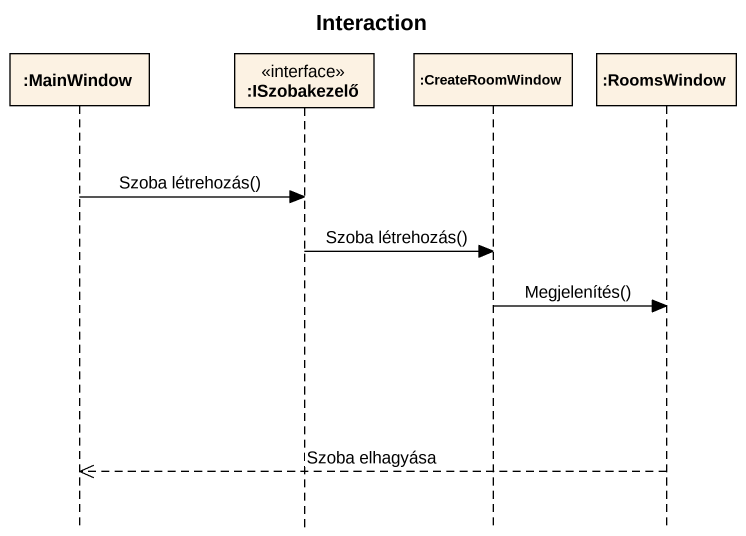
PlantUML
@startuml
title Interaction
hide footbox
participant ":MainWindow" as MainWindow
participant ":ISzobakezelő" as ISzobakezelő <<interface>>
participant ":CreateRoomWindow" as CreateRoomWindow
participant ":RoomsWindow" as RoomsWindow

MainWindow -> ISzobakezelő : Szoba létrehozás()
ISzobakezelő -> CreateRoomWindow : Szoba létrehozás()
CreateRoomWindow -> RoomsWindow : Megjelenítés()
RoomsWindow -->> MainWindow : Szoba elhagyása
@enduml
